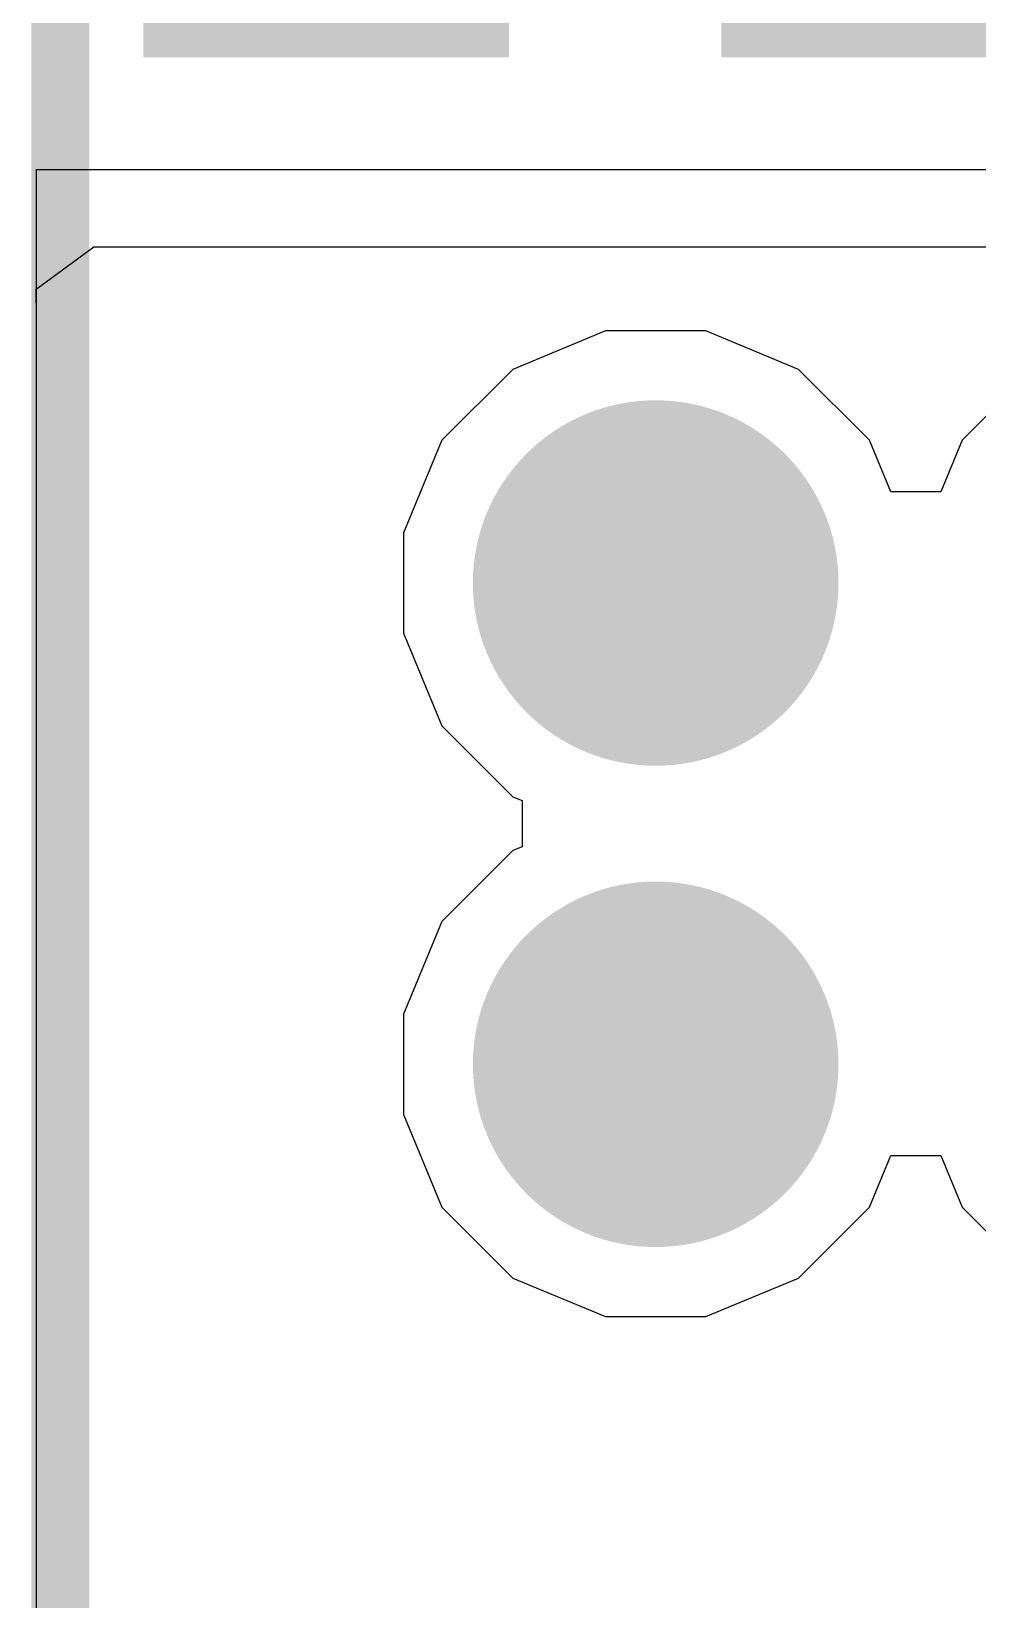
# Model space of a CAD drawing. Header units: inches. Extents: x -4 to 5258, y -4 to 5281.
# Drawn here: x 101.809 to 103.888, y 15.294 to 18.74 of the extents above; entities that cross this region are included whole.
import ezdxf

# ---------------------------------------------------------------- set-up
doc = ezdxf.new("R2010")
doc.units = ezdxf.units.IN
for name, color, linetype in [('Bottom Layer', 5, 'Continuous'), ('Bottom Solder', 6, 'Continuous'), ('Drill Drawing', 1, 'Continuous'), ('Layer 1', 16, 'Continuous'), ('Layer 2', 76, 'Continuous'), ('Top Layer', 1, 'Continuous'), ('Top Overlay', 2, 'Continuous'), ('Top Solder', 216, 'Continuous'), ('Via Holes', 16, 'Continuous')]:
    doc.layers.add(name, color=color, linetype=linetype)

# ---------------------------------------------------------------- blocks, each defined once
blk = doc.blocks.new('SOIC_8_22')
at = {"layer": 'Top Solder'}
for points in [[(-1.8234, -0.2334), (-1.8234, -1.0366), (-3.5766, -1.0366), (-3.5766, -0.2334)], [(-1.8234, -1.5034), (-1.8234, -2.3066), (-3.5766, -2.3066), (-3.5766, -1.5034)]]:
    blk.add_hatch(color=216, dxfattribs=at).paths.add_polyline_path(points)
at = {"layer": 'Top Overlay'}
blk.add_lwpolyline([(1.9906, -2.4892, 0.127, 0.127, 0), (-1.9906, -2.4892, 0.127, 0.127, 0)], format="xyseb", dxfattribs=at)

msp = doc.modelspace()

# ---------------------------------------------------------------- hatches: boundary and pattern name
at = {"layer": 'Bottom Layer'}
h = msp.add_hatch(color=5, dxfattribs=at)
edge = h.paths.add_edge_path()
edge.add_arc((103.1804, 17.5277), 0.3, 0, 360)
h = msp.add_hatch(color=5, dxfattribs=at)
edge = h.paths.add_edge_path()
edge.add_arc((103.1804, 16.47), 0.3, 0, 360)
at = {"layer": 'Bottom Solder'}
h = msp.add_hatch(color=6, dxfattribs=at)
edge = h.paths.add_edge_path()
edge.add_arc((103.1804, 17.5277), 0.4016, 0, 360)
h = msp.add_hatch(color=6, dxfattribs=at)
edge = h.paths.add_edge_path()
edge.add_arc((103.1804, 16.47), 0.4016, 0, 360)
at = {"layer": 'Layer 1'}
h = msp.add_hatch(color=16, dxfattribs=at)
edge = h.paths.add_edge_path()
edge.add_arc((103.1804, 17.5277), 0.3, 0, 360)
h = msp.add_hatch(color=16, dxfattribs=at)
edge = h.paths.add_edge_path()
edge.add_arc((103.1804, 16.47), 0.3, 0, 360)
at = {"layer": 'Layer 2'}
h = msp.add_hatch(color=76, dxfattribs=at)
edge = h.paths.add_edge_path()
edge.add_arc((103.1804, 17.5277), 0.3, 0, 360)
h = msp.add_hatch(color=76, dxfattribs=at)
edge = h.paths.add_edge_path()
edge.add_arc((103.1804, 16.47), 0.3, 0, 360)
at = {"layer": 'Top Layer'}
h = msp.add_hatch(color=1, dxfattribs=at)
edge = h.paths.add_edge_path()
edge.add_arc((103.1804, 17.5277), 0.3, 0, 360)
h = msp.add_hatch(color=1, dxfattribs=at)
edge = h.paths.add_edge_path()
edge.add_arc((103.1804, 16.47), 0.3, 0, 360)
at = {"layer": 'Top Solder'}
h = msp.add_hatch(color=216, dxfattribs=at)
edge = h.paths.add_edge_path()
edge.add_arc((103.1804, 17.5277), 0.4016, 0, 360)
h = msp.add_hatch(color=216, dxfattribs=at)
edge = h.paths.add_edge_path()
edge.add_arc((103.1804, 16.47), 0.4016, 0, 360)
at = {"layer": 'Via Holes'}
h = msp.add_hatch(color=7, dxfattribs=at)
edge = h.paths.add_edge_path()
edge.add_arc((103.1804, 17.5277), 0.15, 0, 360)
h = msp.add_hatch(color=7, dxfattribs=at)
edge = h.paths.add_edge_path()
edge.add_arc((103.1804, 16.47), 0.15, 0, 360)

# ---------------------------------------------------------------- linework, layer by layer
at = {"layer": 'Bottom Layer'}
for p, q in [((103.0702, 18.0817), (102.8666, 17.9973)), ((103.2906, 18.0817), (103.0702, 18.0817)), ((103.4942, 17.9973), (103.2906, 18.0817)), ((102.8666, 17.9973), (102.7107, 17.8415)), ((103.6501, 17.8415), (103.4942, 17.9973)), ((104.0096, 17.9973), (103.8537, 17.8415)), ((102.7107, 17.8415), (102.6264, 17.6379)), ((103.6969, 17.7284), (103.6501, 17.8415)), ((103.8537, 17.8415), (103.8069, 17.7284)), ((103.8069, 17.7284), (103.6969, 17.7284)), ((102.6264, 17.6379), (102.6264, 17.4175)), ((102.6264, 17.4175), (102.7107, 17.2139)), ((102.7107, 17.2139), (102.8666, 17.058)), ((102.8666, 17.058), (102.8868, 17.0496)), ((102.8868, 17.0496), (102.8868, 16.948)), ((102.8666, 16.9397), (102.7107, 16.7838)), ((102.8868, 16.948), (102.8666, 16.9397)), ((102.7107, 16.7838), (102.6264, 16.5802)), ((102.6264, 16.5802), (102.6264, 16.3598)), ((102.6264, 16.3598), (102.7107, 16.1562)), ((103.6501, 16.1562), (103.6969, 16.2693)), ((103.6969, 16.2693), (103.8069, 16.2693)), ((103.8069, 16.2693), (103.8537, 16.1562)), ((102.7107, 16.1562), (102.8666, 16.0003)), ((103.4942, 16.0003), (103.6501, 16.1562)), ((103.8537, 16.1562), (104.0096, 16.0003)), ((102.8666, 16.0003), (103.0702, 15.916)), ((103.2906, 15.916), (103.4942, 16.0003)), ((103.0702, 15.916), (103.2906, 15.916))]:
    msp.add_line(p, q, dxfattribs=at)
at = {"layer": 'Drill Drawing'}
for points in [[(103.0534, 17.6547, 0.0508, 0.0508, 0), (103.0534, 17.7817, 0.0508, 0.0508, 0)], [(103.0534, 17.7817, 0.0508, 0.0508, 0), (103.3074, 17.7817, 0.0508, 0.0508, 0)], [(103.3074, 17.6547, 0.0508, 0.0508, 0), (103.3074, 17.7817, 0.0508, 0.0508, 0)], [(103.1042, 17.6039, 0.0508, 0.0508, 0), (103.1042, 17.6801, 0.0508, 0.0508, 0)], [(103.1042, 17.6801, 0.0508, 0.0508, 0), (103.2566, 17.6801, 0.0508, 0.0508, 0)], [(103.2566, 17.6039, 0.0508, 0.0508, 0), (103.2566, 17.6801, 0.0508, 0.0508, 0)], [(102.9264, 17.4007, 0.0508, 0.0508, 0), (102.9264, 17.6547, 0.0508, 0.0508, 0)], [(102.9264, 17.6547, 0.0508, 0.0508, 0), (103.0534, 17.6547, 0.0508, 0.0508, 0)], [(103.3074, 17.6547, 0.0508, 0.0508, 0), (103.4344, 17.6547, 0.0508, 0.0508, 0)], [(103.4344, 17.4007, 0.0508, 0.0508, 0), (103.4344, 17.6547, 0.0508, 0.0508, 0)], [(103.028, 17.4515, 0.0508, 0.0508, 0), (103.028, 17.6039, 0.0508, 0.0508, 0)], [(103.028, 17.6039, 0.0508, 0.0508, 0), (103.1042, 17.6039, 0.0508, 0.0508, 0)], [(103.2566, 17.6039, 0.0508, 0.0508, 0), (103.3328, 17.6039, 0.0508, 0.0508, 0)], [(103.3328, 17.4515, 0.0508, 0.0508, 0), (103.3328, 17.6039, 0.0508, 0.0508, 0)], [(103.028, 17.4515, 0.0508, 0.0508, 0), (103.1042, 17.4515, 0.0508, 0.0508, 0)], [(103.1042, 17.3753, 0.0508, 0.0508, 0), (103.1042, 17.4515, 0.0508, 0.0508, 0)], [(103.2566, 17.4515, 0.0508, 0.0508, 0), (103.3328, 17.4515, 0.0508, 0.0508, 0)], [(103.2566, 17.3753, 0.0508, 0.0508, 0), (103.2566, 17.4515, 0.0508, 0.0508, 0)], [(102.9264, 17.4007, 0.0508, 0.0508, 0), (103.0534, 17.4007, 0.0508, 0.0508, 0)], [(103.0534, 17.2737, 0.0508, 0.0508, 0), (103.0534, 17.4007, 0.0508, 0.0508, 0)], [(103.3074, 17.4007, 0.0508, 0.0508, 0), (103.4344, 17.4007, 0.0508, 0.0508, 0)], [(103.3074, 17.2737, 0.0508, 0.0508, 0), (103.3074, 17.4007, 0.0508, 0.0508, 0)], [(103.1042, 17.3753, 0.0508, 0.0508, 0), (103.2566, 17.3753, 0.0508, 0.0508, 0)], [(103.0534, 17.2737, 0.0508, 0.0508, 0), (103.3074, 17.2737, 0.0508, 0.0508, 0)], [(103.0534, 16.597, 0.0508, 0.0508, 0), (103.0534, 16.724, 0.0508, 0.0508, 0)], [(103.0534, 16.724, 0.0508, 0.0508, 0), (103.3074, 16.724, 0.0508, 0.0508, 0)], [(103.3074, 16.597, 0.0508, 0.0508, 0), (103.3074, 16.724, 0.0508, 0.0508, 0)], [(103.1042, 16.5462, 0.0508, 0.0508, 0), (103.1042, 16.6224, 0.0508, 0.0508, 0)], [(103.1042, 16.6224, 0.0508, 0.0508, 0), (103.2566, 16.6224, 0.0508, 0.0508, 0)], [(103.2566, 16.5462, 0.0508, 0.0508, 0), (103.2566, 16.6224, 0.0508, 0.0508, 0)], [(102.9264, 16.343, 0.0508, 0.0508, 0), (102.9264, 16.597, 0.0508, 0.0508, 0)], [(102.9264, 16.597, 0.0508, 0.0508, 0), (103.0534, 16.597, 0.0508, 0.0508, 0)], [(103.3074, 16.597, 0.0508, 0.0508, 0), (103.4344, 16.597, 0.0508, 0.0508, 0)], [(103.4344, 16.343, 0.0508, 0.0508, 0), (103.4344, 16.597, 0.0508, 0.0508, 0)], [(103.028, 16.3938, 0.0508, 0.0508, 0), (103.028, 16.5462, 0.0508, 0.0508, 0)], [(103.028, 16.5462, 0.0508, 0.0508, 0), (103.1042, 16.5462, 0.0508, 0.0508, 0)], [(103.2566, 16.5462, 0.0508, 0.0508, 0), (103.3328, 16.5462, 0.0508, 0.0508, 0)], [(103.3328, 16.3938, 0.0508, 0.0508, 0), (103.3328, 16.5462, 0.0508, 0.0508, 0)], [(103.028, 16.3938, 0.0508, 0.0508, 0), (103.1042, 16.3938, 0.0508, 0.0508, 0)], [(103.1042, 16.3176, 0.0508, 0.0508, 0), (103.1042, 16.3938, 0.0508, 0.0508, 0)], [(103.2566, 16.3938, 0.0508, 0.0508, 0), (103.3328, 16.3938, 0.0508, 0.0508, 0)], [(103.2566, 16.3176, 0.0508, 0.0508, 0), (103.2566, 16.3938, 0.0508, 0.0508, 0)], [(102.9264, 16.343, 0.0508, 0.0508, 0), (103.0534, 16.343, 0.0508, 0.0508, 0)], [(103.0534, 16.216, 0.0508, 0.0508, 0), (103.0534, 16.343, 0.0508, 0.0508, 0)], [(103.1042, 16.3176, 0.0508, 0.0508, 0), (103.2566, 16.3176, 0.0508, 0.0508, 0)], [(103.3074, 16.343, 0.0508, 0.0508, 0), (103.4344, 16.343, 0.0508, 0.0508, 0)], [(103.3074, 16.216, 0.0508, 0.0508, 0), (103.3074, 16.343, 0.0508, 0.0508, 0)], [(103.0534, 16.216, 0.0508, 0.0508, 0), (103.3074, 16.216, 0.0508, 0.0508, 0)]]:
    msp.add_lwpolyline(points, format="xyseb", dxfattribs=at)
for points in [[(103.0407, 17.7817, 0.0254, 0.0254, 1), (103.0661, 17.7817, 0.0254, 0.0254, 1)], [(103.0407, 17.7817, 0.0254, 0.0254, 1), (103.0661, 17.7817, 0.0254, 0.0254, 1)], [(103.2947, 17.7817, 0.0254, 0.0254, 1), (103.3201, 17.7817, 0.0254, 0.0254, 1)], [(103.2947, 17.7817, 0.0254, 0.0254, 1), (103.3201, 17.7817, 0.0254, 0.0254, 1)], [(103.0915, 17.6801, 0.0254, 0.0254, 1), (103.1169, 17.6801, 0.0254, 0.0254, 1)], [(103.0915, 17.6801, 0.0254, 0.0254, 1), (103.1169, 17.6801, 0.0254, 0.0254, 1)], [(103.2439, 17.6801, 0.0254, 0.0254, 1), (103.2693, 17.6801, 0.0254, 0.0254, 1)], [(103.2439, 17.6801, 0.0254, 0.0254, 1), (103.2693, 17.6801, 0.0254, 0.0254, 1)], [(102.9137, 17.6547, 0.0254, 0.0254, 1), (102.9391, 17.6547, 0.0254, 0.0254, 1)], [(102.9137, 17.6547, 0.0254, 0.0254, 1), (102.9391, 17.6547, 0.0254, 0.0254, 1)], [(103.0407, 17.6547, 0.0254, 0.0254, 1), (103.0661, 17.6547, 0.0254, 0.0254, 1)], [(103.0407, 17.6547, 0.0254, 0.0254, 1), (103.0661, 17.6547, 0.0254, 0.0254, 1)], [(103.2947, 17.6547, 0.0254, 0.0254, 1), (103.3201, 17.6547, 0.0254, 0.0254, 1)], [(103.2947, 17.6547, 0.0254, 0.0254, 1), (103.3201, 17.6547, 0.0254, 0.0254, 1)], [(103.4217, 17.6547, 0.0254, 0.0254, 1), (103.4471, 17.6547, 0.0254, 0.0254, 1)], [(103.4217, 17.6547, 0.0254, 0.0254, 1), (103.4471, 17.6547, 0.0254, 0.0254, 1)], [(103.0153, 17.6039, 0.0254, 0.0254, 1), (103.0407, 17.6039, 0.0254, 0.0254, 1)], [(103.0153, 17.6039, 0.0254, 0.0254, 1), (103.0407, 17.6039, 0.0254, 0.0254, 1)], [(103.0915, 17.6039, 0.0254, 0.0254, 1), (103.1169, 17.6039, 0.0254, 0.0254, 1)], [(103.0915, 17.6039, 0.0254, 0.0254, 1), (103.1169, 17.6039, 0.0254, 0.0254, 1)], [(103.2439, 17.6039, 0.0254, 0.0254, 1), (103.2693, 17.6039, 0.0254, 0.0254, 1)], [(103.2439, 17.6039, 0.0254, 0.0254, 1), (103.2693, 17.6039, 0.0254, 0.0254, 1)], [(103.3201, 17.6039, 0.0254, 0.0254, 1), (103.3455, 17.6039, 0.0254, 0.0254, 1)], [(103.3201, 17.6039, 0.0254, 0.0254, 1), (103.3455, 17.6039, 0.0254, 0.0254, 1)], [(103.0153, 17.4515, 0.0254, 0.0254, 1), (103.0407, 17.4515, 0.0254, 0.0254, 1)], [(103.0153, 17.4515, 0.0254, 0.0254, 1), (103.0407, 17.4515, 0.0254, 0.0254, 1)], [(103.0915, 17.4515, 0.0254, 0.0254, 1), (103.1169, 17.4515, 0.0254, 0.0254, 1)], [(103.0915, 17.4515, 0.0254, 0.0254, 1), (103.1169, 17.4515, 0.0254, 0.0254, 1)], [(103.2439, 17.4515, 0.0254, 0.0254, 1), (103.2693, 17.4515, 0.0254, 0.0254, 1)], [(103.2439, 17.4515, 0.0254, 0.0254, 1), (103.2693, 17.4515, 0.0254, 0.0254, 1)], [(103.3201, 17.4515, 0.0254, 0.0254, 1), (103.3455, 17.4515, 0.0254, 0.0254, 1)], [(103.3201, 17.4515, 0.0254, 0.0254, 1), (103.3455, 17.4515, 0.0254, 0.0254, 1)], [(102.9137, 17.4007, 0.0254, 0.0254, 1), (102.9391, 17.4007, 0.0254, 0.0254, 1)], [(102.9137, 17.4007, 0.0254, 0.0254, 1), (102.9391, 17.4007, 0.0254, 0.0254, 1)], [(103.0407, 17.4007, 0.0254, 0.0254, 1), (103.0661, 17.4007, 0.0254, 0.0254, 1)], [(103.0407, 17.4007, 0.0254, 0.0254, 1), (103.0661, 17.4007, 0.0254, 0.0254, 1)], [(103.2947, 17.4007, 0.0254, 0.0254, 1), (103.3201, 17.4007, 0.0254, 0.0254, 1)], [(103.2947, 17.4007, 0.0254, 0.0254, 1), (103.3201, 17.4007, 0.0254, 0.0254, 1)], [(103.4217, 17.4007, 0.0254, 0.0254, 1), (103.4471, 17.4007, 0.0254, 0.0254, 1)], [(103.4217, 17.4007, 0.0254, 0.0254, 1), (103.4471, 17.4007, 0.0254, 0.0254, 1)], [(103.0915, 17.3753, 0.0254, 0.0254, 1), (103.1169, 17.3753, 0.0254, 0.0254, 1)], [(103.0915, 17.3753, 0.0254, 0.0254, 1), (103.1169, 17.3753, 0.0254, 0.0254, 1)], [(103.2439, 17.3753, 0.0254, 0.0254, 1), (103.2693, 17.3753, 0.0254, 0.0254, 1)], [(103.2439, 17.3753, 0.0254, 0.0254, 1), (103.2693, 17.3753, 0.0254, 0.0254, 1)], [(103.0407, 17.2737, 0.0254, 0.0254, 1), (103.0661, 17.2737, 0.0254, 0.0254, 1)], [(103.0407, 17.2737, 0.0254, 0.0254, 1), (103.0661, 17.2737, 0.0254, 0.0254, 1)], [(103.2947, 17.2737, 0.0254, 0.0254, 1), (103.3201, 17.2737, 0.0254, 0.0254, 1)], [(103.2947, 17.2737, 0.0254, 0.0254, 1), (103.3201, 17.2737, 0.0254, 0.0254, 1)], [(103.0407, 16.724, 0.0254, 0.0254, 1), (103.0661, 16.724, 0.0254, 0.0254, 1)], [(103.0407, 16.724, 0.0254, 0.0254, 1), (103.0661, 16.724, 0.0254, 0.0254, 1)], [(103.2947, 16.724, 0.0254, 0.0254, 1), (103.3201, 16.724, 0.0254, 0.0254, 1)], [(103.2947, 16.724, 0.0254, 0.0254, 1), (103.3201, 16.724, 0.0254, 0.0254, 1)], [(103.0915, 16.6224, 0.0254, 0.0254, 1), (103.1169, 16.6224, 0.0254, 0.0254, 1)], [(103.0915, 16.6224, 0.0254, 0.0254, 1), (103.1169, 16.6224, 0.0254, 0.0254, 1)], [(103.2439, 16.6224, 0.0254, 0.0254, 1), (103.2693, 16.6224, 0.0254, 0.0254, 1)], [(103.2439, 16.6224, 0.0254, 0.0254, 1), (103.2693, 16.6224, 0.0254, 0.0254, 1)], [(102.9137, 16.597, 0.0254, 0.0254, 1), (102.9391, 16.597, 0.0254, 0.0254, 1)], [(102.9137, 16.597, 0.0254, 0.0254, 1), (102.9391, 16.597, 0.0254, 0.0254, 1)], [(103.0407, 16.597, 0.0254, 0.0254, 1), (103.0661, 16.597, 0.0254, 0.0254, 1)], [(103.0407, 16.597, 0.0254, 0.0254, 1), (103.0661, 16.597, 0.0254, 0.0254, 1)], [(103.2947, 16.597, 0.0254, 0.0254, 1), (103.3201, 16.597, 0.0254, 0.0254, 1)], [(103.2947, 16.597, 0.0254, 0.0254, 1), (103.3201, 16.597, 0.0254, 0.0254, 1)], [(103.4217, 16.597, 0.0254, 0.0254, 1), (103.4471, 16.597, 0.0254, 0.0254, 1)], [(103.4217, 16.597, 0.0254, 0.0254, 1), (103.4471, 16.597, 0.0254, 0.0254, 1)], [(103.0153, 16.5462, 0.0254, 0.0254, 1), (103.0407, 16.5462, 0.0254, 0.0254, 1)], [(103.0153, 16.5462, 0.0254, 0.0254, 1), (103.0407, 16.5462, 0.0254, 0.0254, 1)], [(103.0915, 16.5462, 0.0254, 0.0254, 1), (103.1169, 16.5462, 0.0254, 0.0254, 1)], [(103.0915, 16.5462, 0.0254, 0.0254, 1), (103.1169, 16.5462, 0.0254, 0.0254, 1)], [(103.2439, 16.5462, 0.0254, 0.0254, 1), (103.2693, 16.5462, 0.0254, 0.0254, 1)], [(103.2439, 16.5462, 0.0254, 0.0254, 1), (103.2693, 16.5462, 0.0254, 0.0254, 1)], [(103.3201, 16.5462, 0.0254, 0.0254, 1), (103.3455, 16.5462, 0.0254, 0.0254, 1)], [(103.3201, 16.5462, 0.0254, 0.0254, 1), (103.3455, 16.5462, 0.0254, 0.0254, 1)], [(103.0153, 16.3938, 0.0254, 0.0254, 1), (103.0407, 16.3938, 0.0254, 0.0254, 1)], [(103.0153, 16.3938, 0.0254, 0.0254, 1), (103.0407, 16.3938, 0.0254, 0.0254, 1)], [(103.0915, 16.3938, 0.0254, 0.0254, 1), (103.1169, 16.3938, 0.0254, 0.0254, 1)], [(103.0915, 16.3938, 0.0254, 0.0254, 1), (103.1169, 16.3938, 0.0254, 0.0254, 1)], [(103.2439, 16.3938, 0.0254, 0.0254, 1), (103.2693, 16.3938, 0.0254, 0.0254, 1)], [(103.2439, 16.3938, 0.0254, 0.0254, 1), (103.2693, 16.3938, 0.0254, 0.0254, 1)], [(103.3201, 16.3938, 0.0254, 0.0254, 1), (103.3455, 16.3938, 0.0254, 0.0254, 1)], [(103.3201, 16.3938, 0.0254, 0.0254, 1), (103.3455, 16.3938, 0.0254, 0.0254, 1)], [(102.9137, 16.343, 0.0254, 0.0254, 1), (102.9391, 16.343, 0.0254, 0.0254, 1)], [(102.9137, 16.343, 0.0254, 0.0254, 1), (102.9391, 16.343, 0.0254, 0.0254, 1)], [(103.0407, 16.343, 0.0254, 0.0254, 1), (103.0661, 16.343, 0.0254, 0.0254, 1)], [(103.0407, 16.343, 0.0254, 0.0254, 1), (103.0661, 16.343, 0.0254, 0.0254, 1)], [(103.0915, 16.3176, 0.0254, 0.0254, 1), (103.1169, 16.3176, 0.0254, 0.0254, 1)], [(103.0915, 16.3176, 0.0254, 0.0254, 1), (103.1169, 16.3176, 0.0254, 0.0254, 1)], [(103.2439, 16.3176, 0.0254, 0.0254, 1), (103.2693, 16.3176, 0.0254, 0.0254, 1)], [(103.2439, 16.3176, 0.0254, 0.0254, 1), (103.2693, 16.3176, 0.0254, 0.0254, 1)], [(103.2947, 16.343, 0.0254, 0.0254, 1), (103.3201, 16.343, 0.0254, 0.0254, 1)], [(103.2947, 16.343, 0.0254, 0.0254, 1), (103.3201, 16.343, 0.0254, 0.0254, 1)], [(103.4217, 16.343, 0.0254, 0.0254, 1), (103.4471, 16.343, 0.0254, 0.0254, 1)], [(103.4217, 16.343, 0.0254, 0.0254, 1), (103.4471, 16.343, 0.0254, 0.0254, 1)], [(103.0407, 16.216, 0.0254, 0.0254, 1), (103.0661, 16.216, 0.0254, 0.0254, 1)], [(103.0407, 16.216, 0.0254, 0.0254, 1), (103.0661, 16.216, 0.0254, 0.0254, 1)], [(103.2947, 16.216, 0.0254, 0.0254, 1), (103.3201, 16.216, 0.0254, 0.0254, 1)], [(103.2947, 16.216, 0.0254, 0.0254, 1), (103.3201, 16.216, 0.0254, 0.0254, 1)]]:
    msp.add_lwpolyline(points, format="xyseb", close=True, dxfattribs=at)
at = {"layer": 'Layer 1'}
for p, q in [((103.0702, 18.0817), (102.8666, 17.9973)), ((103.2906, 18.0817), (103.0702, 18.0817)), ((103.4942, 17.9973), (103.2906, 18.0817)), ((102.8666, 17.9973), (102.7107, 17.8415)), ((103.6501, 17.8415), (103.4942, 17.9973)), ((104.0096, 17.9973), (103.8537, 17.8415)), ((102.7107, 17.8415), (102.6264, 17.6379)), ((103.6969, 17.7284), (103.6501, 17.8415)), ((103.8537, 17.8415), (103.8069, 17.7284)), ((103.8069, 17.7284), (103.6969, 17.7284)), ((102.6264, 17.6379), (102.6264, 17.4175)), ((102.6264, 17.4175), (102.7107, 17.2139)), ((102.7107, 17.2139), (102.8666, 17.058)), ((102.8666, 17.058), (102.8868, 17.0496)), ((102.8868, 17.0496), (102.8868, 16.948)), ((102.8666, 16.9397), (102.7107, 16.7838)), ((102.8868, 16.948), (102.8666, 16.9397)), ((102.7107, 16.7838), (102.6264, 16.5802)), ((102.6264, 16.5802), (102.6264, 16.3598)), ((102.6264, 16.3598), (102.7107, 16.1562)), ((103.6501, 16.1562), (103.6969, 16.2693)), ((103.6969, 16.2693), (103.8069, 16.2693)), ((103.8069, 16.2693), (103.8537, 16.1562)), ((102.7107, 16.1562), (102.8666, 16.0003)), ((103.4942, 16.0003), (103.6501, 16.1562)), ((103.8537, 16.1562), (104.0096, 16.0003)), ((102.8666, 16.0003), (103.0702, 15.916)), ((103.2906, 15.916), (103.4942, 16.0003)), ((103.0702, 15.916), (103.2906, 15.916))]:
    msp.add_line(p, q, dxfattribs=at)
at = {"layer": 'Layer 2'}
for p, q in [((101.8205, 5.5734), (101.8205, 18.4365)), ((101.8205, 18.4365), (107.044, 18.4365))]:
    msp.add_line(p, q, dxfattribs=at)
at = {"layer": 'Top Layer'}
for p, q in [((101.8192, 18.1734), (101.9462, 18.2669)), ((101.9462, 18.2669), (103.0132, 18.2669)), ((103.0132, 18.2669), (103.69, 18.2669)), ((103.69, 18.2669), (105.5609, 18.2669)), ((101.8192, 18.1463), (101.8192, 18.1734)), ((101.8205, 18.1399), (101.8192, 18.1463)), ((101.8205, 5.5734), (101.8205, 18.1399))]:
    msp.add_line(p, q, dxfattribs=at)

# ---------------------------------------------------------------- block references
at = {"rotation": 270}
msp.add_blockref('SOIC_8_22', (104.3616, 16.8598), dxfattribs=at)

doc.saveas('drawing.dxf')
